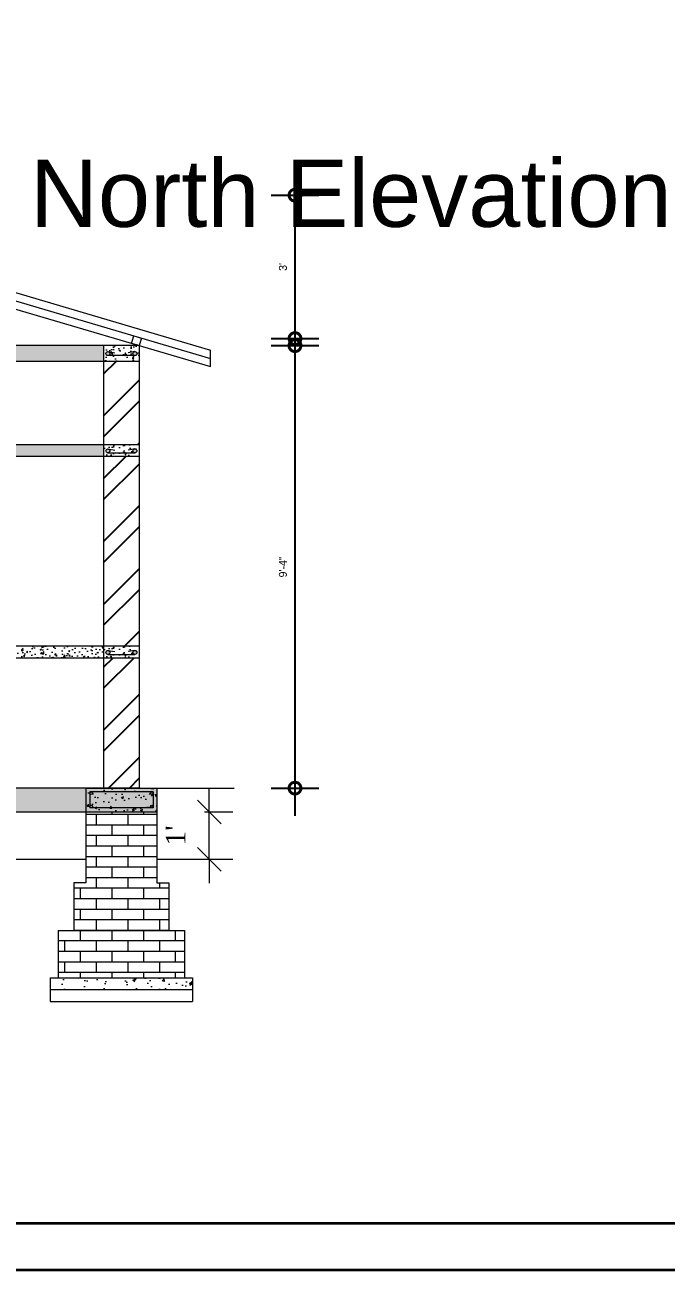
# Model space of a CAD drawing. Header units: inches. Extents: x 45643 to 78083, y -17830 to -3084.
# Drawn here: x 50982.5 to 51144.8, y -7071.9 to -6756.7 of the extents above; entities that cross this region are included whole.
import ezdxf

# ---------------------------------------------------------------- set-up
doc = ezdxf.new("R2010")
doc.units = ezdxf.units.IN
doc.header["$MEASUREMENT"] = 0
for name, color, linetype, lineweight in [('door', 3, 'Continuous', 13), ('steps', 253, 'Continuous', 20), ('WALL - A', 1, 'Continuous', 40)]:
    doc.layers.add(name, color=color, linetype=linetype, lineweight=lineweight)
doc.layers.add('Normal Wall', color=7, linetype='Continuous', lineweight=35, true_color=0xffaf89)
doc.styles.add('RomanS', font='stylu.ttf', dxfattribs={"height": 2})
doc.styles.get("Standard").update_dxf_attribs({"font": 'times.ttf'})
doc.dimstyles.new('8 SCALE', dxfattribs={"dimscale": 0, "dimtxt": 7, "dimasz": 6, "dimexe": 6, "dimexo": 2, "dimgap": 2, "dimtad": 1, "dimdec": 0, "dimzin": 0, "dimdsep": 46, "dimlunit": 4, "dimtxsty": 'RomanS', "dimblk": 'DOTSMALL', "dimcen": 0, "dimdle": 7, "dimclrd": 8, "dimclre": 8, "dimclrt": 3, "dimadec": 0, "dimazin": 0, "dimtfac": 1, "dimtdec": 0, "dimtofl": 0, "dimtmove": 2, "dimatfit": 3, "dimfxl": 6, "dimfxlon": 1, "dimtolj": 1, "dimtzin": 0, "dimarcsym": 0})
doc.dimstyles.new('Copy of Standard', dxfattribs={"dimtxt": 5, "dimasz": 6, "dimexe": 6, "dimexo": 12, "dimgap": 6, "dimtad": 1, "dimdec": 0, "dimzin": 0, "dimdsep": 46, "dimlunit": 3, "dimtxsty": 'Standard', "dimblk": 'OBLIQUE', "dimcen": 0.09, "dimdle": 6, "dimclrd": 256, "dimclre": 256, "dimclrt": 256, "dimadec": 0, "dimazin": 0, "dimtfac": 1, "dimtdec": 0, "dimtix": 1, "dimtmove": 2, "dimatfit": 3, "dimfxl": 6, "dimfxlon": 1, "dimtolj": 1, "dimtzin": 0, "dimlwd": 13, "dimlwe": 13, "dimarcsym": 0})
pattern_1 = [(50, (-313040.3154, 22442.1053), (3.586300913, -0.313760675), [0.375, -4.125]), (355, (-313040.3154, 22442.1053), (-0.693756668, 3.76096067), [0.3, -3.3]), (100.4514445, (-313040.0165, 22442.079), (2.892544234, 3.447199955), [0.31870096, -3.50571056]), (46.1842, (-313040.3154, 22443.1053), (5.336206653, -0.827596404), [0.5625, -6.1875]), (96.6356355, (-313039.8707, 22443.0363), (4.67330973, 4.870593004), [0.47805171, -5.2585688]), (351.184164, (-313040.3154, 22443.105), (4.673309725, 4.870593), [0.45, -4.950000005]), (21, (-313039.8154, 22442.8553), (2.98453526, -2.013094453), [0.375, -4.125]), (326, (-313039.8154, 22442.8553), (1.21657666, 3.625750225), [0.3, -3.3]), (71.4514447, (-313039.5667, 22442.6875), (4.201111884, 1.612655764), [0.31870095, -3.50571056]), (37.5, (-313040.3154, 22442.1053), (0.0607992766, 1.664469269), [0, -3.26, 0, -3.35, 0, -3.3125]), (7.5, (-313040.3154, 22442.1053), (1.315347687, 1.972058559), [0, -1.91, 0, -3.185, 0, -1.2625]), (327.5, (-313041.4304, 22442.1053), (2.669112181, -0.1127743587), [0, -1.25, 0, -3.9, 0, -5.175]), (317.5, (-313041.9304, 22442.1053), (2.915930847, 0.500524912), [0, -1.625, 0, -2.59, 0, -3.675])]
pattern_2 = [(45, (-313040.315, 22442.105), (-7.9549513, 7.9549513), []), (45, (-313035.012, 22442.105), (-7.9549513, 7.9549513), [])]
pattern_3 = [(50, (-13321.309, 109562.3116), (5.73808146, -0.50201708), [0.6, -6.6]), (355, (-13321.309, 109562.3116), (-1.11001067, 6.01753707), [0.48, -5.28]), (100.4514, (-13320.8306, 109562.2697), (4.62807505, 5.51551634), [0.50992152, -5.6091369]), (46.1842, (-13321.309, 109563.9116), (8.5379284, -1.3241521), [0.9, -9.9]), (96.6356, (-13320.597, 109563.801), (7.47730164, 7.79294297), [0.7648823, -8.413704]), (351.1842, (-13321.309, 109563.9116), (7.47729556, 7.7929488), [0.72, -7.92]), (21, (-13320.509, 109563.5116), (4.77525642, -3.22095113), [0.6, -6.6]), (326, (-13320.509, 109563.5116), (1.94652266, 5.80120036), [0.48, -5.28]), (71.4514, (-13320.111, 109563.243), (6.72178103, 2.58024397), [0.50992152, -5.6091369]), (37.5, (-13321.3088, 109562.3116), (0.097278843, 2.66315083), [0, -5.216, 0, -5.36, 0, -5.3]), (7.5, (-13321.3088, 109562.3116), (2.1045563, 3.155293695), [0, -3.056, 0, -5.096, 0, -2.02]), (327.5, (-13323.0928, 109562.3116), (4.27057949, -0.180438974), [0, -2, 0, -6.24, 0, -8.28]), (317.5, (-13323.8928, 109562.3116), (4.66548935, 0.80083986), [0, -2.6, 0, -4.144, 0, -5.88])]

# ---------------------------------------------------------------- blocks, each defined once
blk = doc.blocks.new('_Oblique')
at = {"color": 0, "linetype": 'ByBlock', "lineweight": -2}
blk.add_line((-0.5, -0.5), (0.5, 0.5), dxfattribs=at)
blk = doc.blocks.new('*D1299')
at = {"linetype": 'ByBlock', "lineweight": 13, "transparency": 16777216}
for p, q in [((51029.15, -6955.91), (51029.15, -6949.91)), ((51027.94, -6955.91), (51035.15, -6955.91)), ((51029.15, -6967.92), (51029.15, -6955.91)), ((51027.94, -6967.92), (51035.15, -6967.92)), ((51029.15, -6967.92), (51029.15, -6973.92))]:
    blk.add_line(p, q, dxfattribs=at)
at = {"layer": 'Defpoints', "color": 0, "linetype": 'ByBlock', "transparency": 16777216}
for p in [(51015.94, -6955.91), (51029.15, -6955.91), (51015.94, -6967.92)]:
    blk.add_point(p, dxfattribs=at)
at = {"linetype": 'ByBlock', "lineweight": 13, "transparency": 16777216, "xscale": 6, "yscale": 6, "zscale": 6}
for p, rotation in [((51029.15, -6955.91), 270), ((51029.15, -6967.92), 90)]:
    blk.add_blockref('_Oblique', p, dxfattribs=dict(at, rotation=rotation))
at = {"linetype": 'ByBlock', "lineweight": 5, "transparency": 16777216, "insert": (51020.65, -6961.91), "char_height": 5, "attachment_point": 5, "rotation": 90}
blk.add_mtext("\\A1;1'", dxfattribs=at)
blk = doc.blocks.new('_DotSmall')
at = {"color": 0, "const_width": 0.5}
blk.add_lwpolyline([(-0.0625, 0, 1), (0.0625, 0, 1)], format="xyb", close=True, dxfattribs=at)
blk = doc.blocks.new('*D1295')
at = {"layer": 'Defpoints', "color": 0, "ltscale": 0.5, "transparency": 16777216}
for p in [(51011.44, -6837.91), (51011.44, -6949.91), (51050.86, -6949.91)]:
    blk.add_point(p, dxfattribs=at)
at = {"layer": 'door', "color": 8, "lineweight": -2, "ltscale": 0.5, "transparency": 16777216}
for p, q in [((51050.86, -6830.91), (51050.86, -6956.91)), ((51044.86, -6837.91), (51056.86, -6837.91)), ((51044.86, -6949.91), (51056.86, -6949.91))]:
    blk.add_line(p, q, dxfattribs=at)
at = {"layer": 'door', "color": 8, "lineweight": -2, "ltscale": 0.5, "transparency": 16777216, "xscale": 6, "yscale": 6, "zscale": 6}
for p, rotation in [((51050.86, -6837.91), 90), ((51050.86, -6949.91), 270)]:
    blk.add_blockref('_DotSmall', p, dxfattribs=dict(at, rotation=rotation))
at = {"layer": 'door', "color": 3, "ltscale": 0.5, "transparency": 16777216, "insert": (51047.81, -6893.91), "char_height": 2, "attachment_point": 5, "rotation": 90, "style": 'RomanS'}
blk.add_mtext('\\A1;9\'-4"', dxfattribs=at)
blk = doc.blocks.new('*D1296')
at = {"layer": 'Defpoints', "color": 0, "ltscale": 0.5, "transparency": 16777216}
for p in [(50889.44, -6799.83), (50890.44, -6836.13), (51050.86, -6836.13)]:
    blk.add_point(p, dxfattribs=at)
at = {"layer": 'door', "color": 8, "lineweight": -2, "ltscale": 0.5, "transparency": 16777216}
for p, q in [((51050.86, -6792.83), (51050.86, -6843.13)), ((51044.86, -6799.83), (51056.86, -6799.83)), ((51044.86, -6836.13), (51056.86, -6836.13))]:
    blk.add_line(p, q, dxfattribs=at)
at = {"layer": 'door', "color": 8, "lineweight": -2, "ltscale": 0.5, "transparency": 16777216, "xscale": 6, "yscale": 6, "zscale": 6}
for p, rotation in [((51050.86, -6799.83), 90), ((51050.86, -6836.13), 270)]:
    blk.add_blockref('_DotSmall', p, dxfattribs=dict(at, rotation=rotation))
at = {"layer": 'door', "color": 3, "ltscale": 0.5, "transparency": 16777216, "insert": (51047.82, -6817.98), "char_height": 2, "attachment_point": 5, "rotation": 90, "style": 'RomanS'}
blk.add_mtext("\\A1;3'", dxfattribs=at)

msp = doc.modelspace()

# ---------------------------------------------------------------- hatches: boundary and pattern name
at = {"linetype": 'ByBlock', "lineweight": 5}
h = msp.add_hatch(dxfattribs=at)
h.set_pattern_fill('AR-CONC', scale=0.5, style=0)
h.set_pattern_definition(pattern_1)
h.paths.add_polyline_path([(51002.44, -6841.91), (51002.44, -6837.91), (50893.94, -6837.91), (50893.94, -6841.91)])
h = msp.add_hatch(dxfattribs=at)
h.set_pattern_fill('AR-CONC', scale=0.5, style=0)
h.set_pattern_definition(pattern_1)
h.paths.add_polyline_path([(51011.44, -6837.91), (51002.44, -6837.91), (51002.44, -6841.91), (51011.44, -6841.91)])
h.paths.add_polyline_path([(51010.37, -6840.42, -0.424176), (51009.86, -6839.93, -1), (51010.85, -6839.93, -0.404321), (51010.37, -6840.42), (51003.54, -6840.42, -0.424176), (51003.03, -6839.93, -1), (51004.02, -6839.93, -0.404321), (51003.54, -6840.42)], flags=16)
h = msp.add_hatch(color=7, dxfattribs=at)
h.paths.add_polyline_path([(51003.03, -6839.93, -0.414214), (51003.52, -6839.43), (51003.69, -6839.46, -0.315664), (51004.02, -6839.93, -1)])
h.paths.add_polyline_path([(51010.19, -6839.46), (51010.36, -6839.43, -0.414214), (51010.85, -6839.93, -0.404321), (51010.37, -6840.42), (51010.34, -6840.42, -0.404321), (51009.86, -6839.93, -0.315664)])
h = msp.add_hatch(dxfattribs=at)
h.set_pattern_fill('AR-CONC', scale=0.5, style=0)
h.set_pattern_definition(pattern_1)
h.paths.add_polyline_path([(51002.44, -6865.91), (51002.44, -6862.91), (50776.44, -6862.91), (50776.44, -6865.91)])
h = msp.add_hatch(dxfattribs=at)
h.set_pattern_fill('AR-CONC', scale=0.5, style=0)
h.set_pattern_definition([(50, (4763.513, 61941.8406), (3.58630091, -0.31376067), [0.375, -4.125]), (355, (4763.513, 61941.8406), (-0.69375667, 3.76096067), [0.3, -3.3]), (100.4514, (4763.8117, 61941.8144), (2.89254691, 3.44719771), [0.31870095, -3.50571056]), (46.1842, (4763.513, 61942.8406), (5.33620524, -0.82759507), [0.5625, -6.1875]), (96.6356, (4763.9576, 61942.7716), (4.67331353, 4.87058935), [0.47805144, -5.258565]), (351.1842, (4763.513, 61942.8406), (4.67330973, 4.870593), [0.45, -4.95]), (21, (4764.013, 61942.5906), (2.98453526, -2.01309445), [0.375, -4.125]), (326, (4764.013, 61942.5906), (1.21657666, 3.62575023), [0.3, -3.3]), (71.4514, (4764.2616, 61942.4228), (4.20111314, 1.61265248), [0.31870095, -3.50571056]), (37.5, (4763.5129, 61941.8406), (0.060799277, 1.66446927), [0, -3.26, 0, -3.35, 0, -3.3125]), (7.5, (4763.5129, 61941.8406), (1.315347687, 1.97205856), [0, -1.91, 0, -3.185, 0, -1.2625]), (327.5, (4762.3979, 61941.8406), (2.66911218, -0.112774359), [0, -1.25, 0, -3.9, 0, -5.175]), (317.5, (4761.8979, 61941.8406), (2.91593085, 0.50052491), [0, -1.625, 0, -2.59, 0, -3.675])])
h.paths.add_polyline_path([(51011.44, -6862.91), (51002.44, -6862.91), (51002.44, -6865.91), (51011.44, -6865.91)])
h.paths.add_polyline_path([(51010.34, -6865.05, -0.404321), (51009.86, -6864.55, -1), (51010.85, -6864.55, -0.424176), (51010.34, -6865.05), (51003.54, -6865.05, -0.424176), (51003.03, -6864.55, -1), (51004.02, -6864.55, -0.404321), (51003.54, -6865.05)], flags=16)
h = msp.add_hatch(color=7, dxfattribs=at)
h.paths.add_polyline_path([(51010.85, -6864.55, 0.414214), (51010.36, -6864.06), (51010.19, -6864.09, 0.315664), (51009.86, -6864.55, 1)])
h.paths.add_polyline_path([(51003.69, -6864.09), (51003.52, -6864.06, 0.414214), (51003.03, -6864.55, 0.404321), (51003.5, -6865.05), (51003.54, -6865.05, 0.404321), (51004.02, -6864.55, 0.315664)])
h = msp.add_hatch(dxfattribs=at)
h.set_pattern_fill('AR-CONC', scale=0.5, style=0)
h.set_pattern_definition(pattern_1)
h.paths.add_polyline_path([(50927.44, -6913.91), (50927.44, -6916.91), (51002.44, -6916.91), (51002.44, -6913.91)])
h = msp.add_hatch(dxfattribs=at)
h.set_pattern_fill('AR-CONC', scale=0.5, style=0)
h.set_pattern_definition([(50, (4763.513, 61890.8406), (3.58630091, -0.31376067), [0.375, -4.125]), (355, (4763.513, 61890.8406), (-0.69375667, 3.76096067), [0.3, -3.3]), (100.4514, (4763.8117, 61890.8144), (2.89254691, 3.44719771), [0.31870095, -3.50571056]), (46.1842, (4763.513, 61891.8406), (5.33620524, -0.82759507), [0.5625, -6.1875]), (96.6356, (4763.9576, 61891.7716), (4.67331353, 4.87058935), [0.47805144, -5.258565]), (351.1842, (4763.513, 61891.8406), (4.67330973, 4.870593), [0.45, -4.95]), (21, (4764.013, 61891.5906), (2.98453526, -2.01309445), [0.375, -4.125]), (326, (4764.013, 61891.5906), (1.21657666, 3.62575023), [0.3, -3.3]), (71.4514, (4764.2616, 61891.4228), (4.20111314, 1.61265248), [0.31870095, -3.50571056]), (37.5, (4763.5129, 61890.8406), (0.060799277, 1.66446927), [0, -3.26, 0, -3.35, 0, -3.3125]), (7.5, (4763.5129, 61890.8406), (1.315347687, 1.97205856), [0, -1.91, 0, -3.185, 0, -1.2625]), (327.5, (4762.3979, 61890.8406), (2.66911218, -0.112774359), [0, -1.25, 0, -3.9, 0, -5.175]), (317.5, (4761.8979, 61890.8406), (2.91593085, 0.50052491), [0, -1.625, 0, -2.59, 0, -3.675])])
h.paths.add_polyline_path([(51011.44, -6913.91), (51002.44, -6913.91), (51002.44, -6916.91), (51011.44, -6916.91)])
h.paths.add_polyline_path([(51010.34, -6916.05, -0.404321), (51009.86, -6915.55, -1), (51010.85, -6915.55, -0.424176), (51010.34, -6916.05), (51003.54, -6916.05, -0.424176), (51003.03, -6915.55, -1), (51004.02, -6915.55, -0.404321), (51003.54, -6916.05)], flags=16)
h = msp.add_hatch(color=7, dxfattribs=at)
h.paths.add_polyline_path([(51010.85, -6915.55, 0.414214), (51010.36, -6915.06), (51010.19, -6915.09, 0.315664), (51009.86, -6915.55, 1)])
h.paths.add_polyline_path([(51003.69, -6915.09), (51003.52, -6915.06, 0.414214), (51003.03, -6915.55, 0.404321), (51003.5, -6916.05), (51003.54, -6916.05, 0.404321), (51004.02, -6915.55, 0.315664)])
at = {"layer": 'door', "ltscale": 0.5}
h = msp.add_hatch(dxfattribs=at)
h.set_pattern_fill('AR-CONC', color=256, scale=0.8, style=0)
h.set_pattern_definition(pattern_3)
h.paths.add_polyline_path([(51015.94, -6949.91), (50997.94, -6949.91), (50997.94, -6955.91), (51015.94, -6955.91), (51015.94, -6950.86)])
h.paths.add_polyline_path([(51014.94, -6950.86), (51014.94, -6954.91), (50998.94, -6954.91), (50998.94, -6950.86), (50999.24, -6950.86, -0.049683), (50999.31, -6950.86)], flags=16)
h.paths.add_polyline_path([(51014.93, -6951.2, -1), (51014.26, -6951.2, -1)], flags=0)
h.paths.add_polyline_path([(51014.94, -6954.58, -1), (51014.27, -6954.58, -1)], flags=16)
h.paths.add_polyline_path([(50999.61, -6954.58, -1), (50998.94, -6954.58, -1)], flags=16)
h = msp.add_hatch(dxfattribs=at)
h.set_pattern_fill('AR-CONC', color=256, scale=0.8, style=0)
h.set_pattern_definition(pattern_3)
h.paths.add_polyline_path([(51014.94, -6950.86), (50998.94, -6950.86), (50998.94, -6954.91), (51014.94, -6954.91)])
h = msp.add_hatch(color=256, dxfattribs=at)
h.paths.add_polyline_path([(50999.61, -6951.19, 0.385424), (50999.31, -6950.86), (50999.24, -6950.86, 0.385424), (50998.94, -6951.19, 1)])
h.paths.add_polyline_path([(50998.94, -6954.58, 1), (50999.61, -6954.58, 1)])
h.paths.add_polyline_path([(51014.26, -6951.2, 1), (51014.93, -6951.2, 1)])
h.paths.add_polyline_path([(51014.27, -6954.58, 1), (51014.94, -6954.58, 1)])
h = msp.add_hatch(dxfattribs=at)
h.set_pattern_fill('AR-BRSTD', color=256)
h.set_pattern_definition([(0, (-104395.3828, 19937.5172), (0, 2.667), []), (90, (-104395.3828, 19937.517), (-4, 2.667), [2.667, -2.667])])
h.paths.add_polyline_path([(51015.94, -6955.91), (50997.94, -6955.91), (50997.94, -6973.91), (51015.94, -6973.91)])
h.paths.add_polyline_path([(51018.94, -6973.91), (50994.94, -6973.91), (50994.94, -6985.91), (51015.94, -6985.91), (51018.94, -6985.91)])
h.paths.add_polyline_path([(51022.94, -6985.91), (51015.94, -6985.91), (50994.94, -6985.91), (50990.94, -6985.91), (50990.94, -6997.91), (51022.94, -6997.91)])
h = msp.add_hatch(dxfattribs=at)
h.set_pattern_fill('AR-CONC', color=256, style=0)
h.set_pattern_definition([(50, (46239.1986, 61444.97), (7.17260183, -0.62752135), [0.75, -8.25]), (355, (46239.199, 61444.97), (-1.3875133, 7.5219213), [0.6, -6.6]), (100.4514, (46239.7964, 61444.918), (5.7850938, 6.8943954), [0.6374019, -7.0114211]), (46.1842, (46239.199, 61446.97), (10.6724105, -1.6551901), [1.125, -12.375]), (96.6356, (46240.088, 61446.832), (9.346627, 9.7411787), [0.9561029, -10.51713]), (351.1842, (46239.199, 61446.97), (9.3466195, 9.741186), [0.9, -9.9]), (21, (46240.1986, 61446.47), (5.9690705, -4.0261889), [0.75, -8.25]), (326, (46240.199, 61446.47), (2.4331533, 7.25150045), [0.6, -6.6]), (71.4514, (46240.696, 61446.135), (8.4022263, 3.225305), [0.6374019, -7.0114211]), (37.5, (46239.1986, 61444.9702), (0.12159855, 3.32893854), [0, -6.52, 0, -6.7, 0, -6.625]), (7.5, (46239.1986, 61444.9702), (2.63069537, 3.94411712), [0, -3.82, 0, -6.37, 0, -2.525]), (327.5, (46236.9686, 61444.9702), (5.33822436, -0.22554872), [0, -2.5, 0, -7.8, 0, -10.35]), (317.5, (46235.9686, 61444.97), (5.8318617, 1.00104982), [0, -3.25, 0, -5.18, 0, -7.35])])
h.paths.add_polyline_path([(51024.94, -6997.91), (50988.94, -6997.91), (50988.94, -7000.91), (51024.94, -7000.91)])
at = {"layer": 'steps', "ltscale": 0.3}
h = msp.add_hatch(dxfattribs=at)
h.set_pattern_fill('AR-CONC', scale=0.8, style=0)
h.set_pattern_definition([(50, (50906.938, -6952.9104), (5.73808, -0.50202), [0.6, -6.6]), (355, (50906.938, -6952.9104), (-1.11, 6.01754), [0.48, -5.28]), (100.4514, (50907.416, -6952.952), (4.62807, 5.51552), [0.50992, -5.60914]), (46.184, (50906.938, -6951.3104), (8.53793, -1.32415), [0.9, -9.9]), (96.636, (50907.6496, -6951.421), (7.4773, 7.79295), [0.7649, -8.4137]), (351.184, (50906.938, -6951.31), (7.4773, 7.79295), [0.72, -7.92]), (21, (50907.738, -6951.7104), (4.77526, -3.22095), [0.6, -6.6]), (326, (50907.738, -6951.7104), (1.94652, 5.8012), [0.48, -5.28]), (71.4514, (50908.136, -6951.979), (6.72178, 2.58025), [0.50992, -5.60914]), (37.5, (50906.938, -6952.9104), (0.09728, 2.66315), [0, -5.216, 0, -5.36, 0, -5.3]), (7.5, (50906.938, -6952.9104), (2.104556, 3.155294), [0, -3.056, 0, -5.096, 0, -2.02]), (327.5, (50905.154, -6952.9104), (4.27058, -0.18044), [0, -2, 0, -6.24, 0, -8.28]), (317.5, (50904.354, -6952.9104), (4.66549, 0.80084), [0, -2.6, 0, -4.144, 0, -5.88])])
h.paths.add_polyline_path([(50897.94, -6949.91), (50780.94, -6949.91), (50780.94, -6955.91), (50897.94, -6955.91)])
h.paths.add_polyline_path([(51015.94, -6949.91), (50897.94, -6949.91), (50897.94, -6955.91), (51015.94, -6955.91)])
at = {"layer": 'WALL - A', "lineweight": 25}
h = msp.add_hatch(dxfattribs=at)
h.set_pattern_fill('ANSI32', color=256, scale=30, style=0)
h.set_pattern_definition(pattern_2)
h.paths.add_polyline_path([(51002.44, -6862.91), (51011.44, -6862.91), (51011.44, -6841.91), (51002.44, -6841.91)])
h = msp.add_hatch(dxfattribs=at)
h.set_pattern_fill('ANSI32', color=256, scale=30, style=0)
h.set_pattern_definition(pattern_2)
h.paths.add_polyline_path([(51011.44, -6865.91), (51002.44, -6865.91), (51002.44, -6913.91), (51011.44, -6913.91)])
h = msp.add_hatch(dxfattribs=at)
h.set_pattern_fill('ANSI32', color=256, scale=30, style=0)
h.set_pattern_definition(pattern_2)
h.paths.add_polyline_path([(51011.44, -6916.91), (51002.44, -6916.91), (51002.44, -6949.91), (51011.44, -6949.91)])

# ---------------------------------------------------------------- linework, layer by layer
at = {"color": 7, "linetype": 'ByBlock', "lineweight": 5}
for p, q in [((51011.44, -6837.91), (51002.44, -6837.91)), ((51011.44, -6841.91), (51002.44, -6841.91)), ((51003.52, -6839.43), (51005.27, -6839.74)), ((51010.37, -6840.42), (51003.52, -6840.42)), ((51010.36, -6839.43), (51008.61, -6839.74)), ((51002.44, -6862.91), (51011.44, -6862.91)), ((51003.52, -6864.06), (51005.27, -6864.36)), ((51010.36, -6864.06), (51008.61, -6864.36)), ((51002.44, -6865.91), (51011.44, -6865.91)), ((51002.44, -6865.91), (51011.44, -6865.91)), ((51003.5, -6865.05), (51010.36, -6865.05)), ((51002.44, -6913.91), (51011.44, -6913.91)), ((51002.44, -6916.91), (51011.44, -6916.91)), ((51002.44, -6916.91), (51011.44, -6916.91)), ((51003.5, -6916.05), (51010.36, -6916.05)), ((51003.52, -6915.06), (51005.27, -6915.36)), ((51010.36, -6915.06), (51008.61, -6915.36)), ((51015.94, -6967.92), (51034.71, -6967.92))]:
    msp.add_line(p, q, dxfattribs=at)
at = {"color": 7, "linetype": 'ByBlock', "lineweight": 5, "ltscale": 10}
msp.add_line((50898.44, -6967.92), (50997.94, -6967.92), dxfattribs=at)
at = {"color": 7, "linetype": 'ByBlock', "lineweight": 5}
for centre in [(51003.52, -6839.93), (51010.36, -6839.93), (51003.52, -6864.55), (51010.36, -6864.55), (51003.52, -6915.55), (51010.36, -6915.55)]:
    msp.add_circle(centre, 0.496, dxfattribs=at)
at = {"layer": 'door', "ltscale": 0.5}
for p, q in [((50889.44, -6797.74), (51029.44, -6839.05)), ((50889.44, -6799.83), (51029.44, -6841.14)), ((50889.44, -6801.91), (51029.44, -6843.22)), ((51011.44, -6837.91), (50767.44, -6837.91)), ((51002.44, -6837.91), (51002.44, -6841.91)), ((51011.44, -6837.91), (51011.44, -6949.91)), ((51029.44, -6843.22), (51029.44, -6839.05)), ((51011.44, -6841.91), (50767.44, -6841.91)), ((51002.44, -6841.91), (51002.44, -6949.91)), ((50767.44, -6862.91), (51011.44, -6862.91)), ((50767.44, -6865.91), (51011.44, -6865.91)), ((50927.44, -6913.91), (51011.44, -6913.91)), ((50927.44, -6916.91), (51011.44, -6916.91)), ((51011.44, -6949.91), (50767.44, -6949.91)), ((50997.94, -6949.91), (51015.94, -6949.91)), ((50997.94, -6949.91), (50997.94, -6973.91)), ((51014.94, -6950.86), (50998.94, -6950.86)), ((50998.94, -6950.86), (50998.94, -6954.91)), ((51002.44, -6949.91), (51011.44, -6949.91)), ((51002.44, -6949.91), (51011.44, -6949.91)), ((51011.44, -6949.91), (51002.44, -6949.91)), ((51002.44, -6949.91), (51011.44, -6949.91)), ((51011.44, -6949.91), (51035.44, -6949.91)), ((51014.43, -6950.86), (51013.94, -6951.51)), ((51014.94, -6951.31), (51014.43, -6951.96)), ((51014.94, -6950.86), (51014.94, -6954.91)), ((51015.94, -6949.91), (51015.94, -6973.91)), ((51014.94, -6954.91), (50998.94, -6954.91)), ((50767.44, -6955.91), (51011.44, -6955.91)), ((50997.94, -6955.91), (51015.94, -6955.91)), ((50994.94, -6973.91), (50994.94, -6985.91)), ((50997.94, -6973.91), (50994.94, -6973.91)), ((51015.94, -6973.91), (51018.94, -6973.91)), ((51018.94, -6973.91), (51018.94, -6985.91)), ((50990.94, -6985.91), (51015.94, -6985.91)), ((50990.94, -6985.91), (50990.94, -6997.91)), ((51015.94, -6985.91), (51022.94, -6985.91)), ((51022.94, -6985.91), (51022.94, -6997.91)), ((50988.94, -6997.91), (51024.94, -6997.91)), ((50988.94, -6997.91), (50988.94, -7003.91)), ((51024.94, -6997.91), (51024.94, -7003.91)), ((50988.94, -7000.91), (51024.94, -7000.91)), ((50988.94, -7003.91), (51024.94, -7003.91))]:
    msp.add_line(p, q, dxfattribs=at)
msp.add_lwpolyline([(51010.09, -6835.43), (51012, -6835.99), (51011.44, -6837.91), (51009.52, -6837.34)], close=True, dxfattribs=at)
for centre in [(50999.27, -6951.19), (51014.6, -6951.2), (50999.27, -6954.58), (51014.6, -6954.58)]:
    msp.add_circle(centre, 0.335, dxfattribs=at)
at = {"layer": 'Normal Wall'}
for points in [[(50439.53, -6321.37), (51497.54, -6321.37), (51497.54, -7071.89), (50439.53, -7071.89)], [(50439.53, -6321.37), (51497.54, -6321.37), (51497.54, -7071.89), (50439.53, -7071.89)], [(51485.63, -6333.27), (50463.35, -6333.27), (50463.35, -7059.99), (51485.63, -7059.99)], [(51485.63, -6333.27), (50463.35, -6333.27), (50463.35, -7059.99), (51485.63, -7059.99)]]:
    msp.add_lwpolyline(points, close=True, dxfattribs=at)

# ---------------------------------------------------------------- texts
at = {"color": 7, "linetype": 'ByBlock', "lineweight": 5, "insert": (51065.01, -6794.46), "char_height": 6, "width": 195.2975, "attachment_point": 5}
msp.add_mtext('{\\fArial CE|b0|i0|c238|p34;\\P\\fArial CE|b0|i0|c0|p34;\\H2.8333x;North\\fArial CE|b0|i0|c238|p34; El\\fArial CE|b0|i0|c0|p34;e\\fArial CE|b0|i0|c238|p34;vation}', dxfattribs=at)

# ---------------------------------------------------------------- dimensions: what is measured, and where the dimension line sits
at = {"color": 7, "linetype": 'ByBlock', "lineweight": 5}
dim = msp.add_linear_dim(base=(51029.15, -6955.91), p1=(51015.94, -6967.92), p2=(51015.94, -6955.91), angle=90, dimstyle='Copy of Standard', dxfattribs=at)
dim.commit()
dim.dimension.update_dxf_attribs({"geometry": '*D1299', "text_midpoint": (51020.65, -6961.91)})
at = {"layer": 'door', "ltscale": 0.5}
for base, p1, p2, picture, middle in [((51050.86, -6836.13), (50889.44, -6799.83), (50890.44, -6836.13), '*D1296', (51047.82, -6817.98)), ((51050.86, -6949.91), (51011.44, -6837.91), (51011.44, -6949.91), '*D1295', (51047.81, -6893.91))]:
    dim = msp.add_linear_dim(base=base, p1=p1, p2=p2, angle=90, dimstyle='8 SCALE', override={"dimscale": 1}, dxfattribs=at)
    dim.commit()
    dim.dimension.update_dxf_attribs({"geometry": picture, "text_midpoint": middle})

doc.saveas('drawing.dxf')
